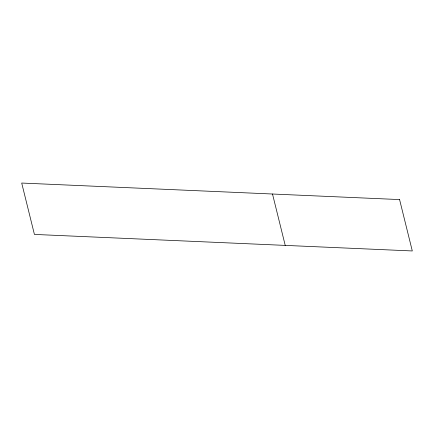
<?xml version="1.0" encoding="UTF-8"?>
<svg xmlns="http://www.w3.org/2000/svg" width="434" height="434" viewBox="0 0 434 434"><rect width="100%" height="100%" fill="white"/><g stroke="black" fill="none" stroke-linecap="round" stroke-linejoin="round"><path stroke-width="0.65" d="M272.503 194.014L285.225 245.394M399.578 199.575L21.7 183.045L34.422 234.425L412.3 250.955L399.578 199.575"/></g></svg>
